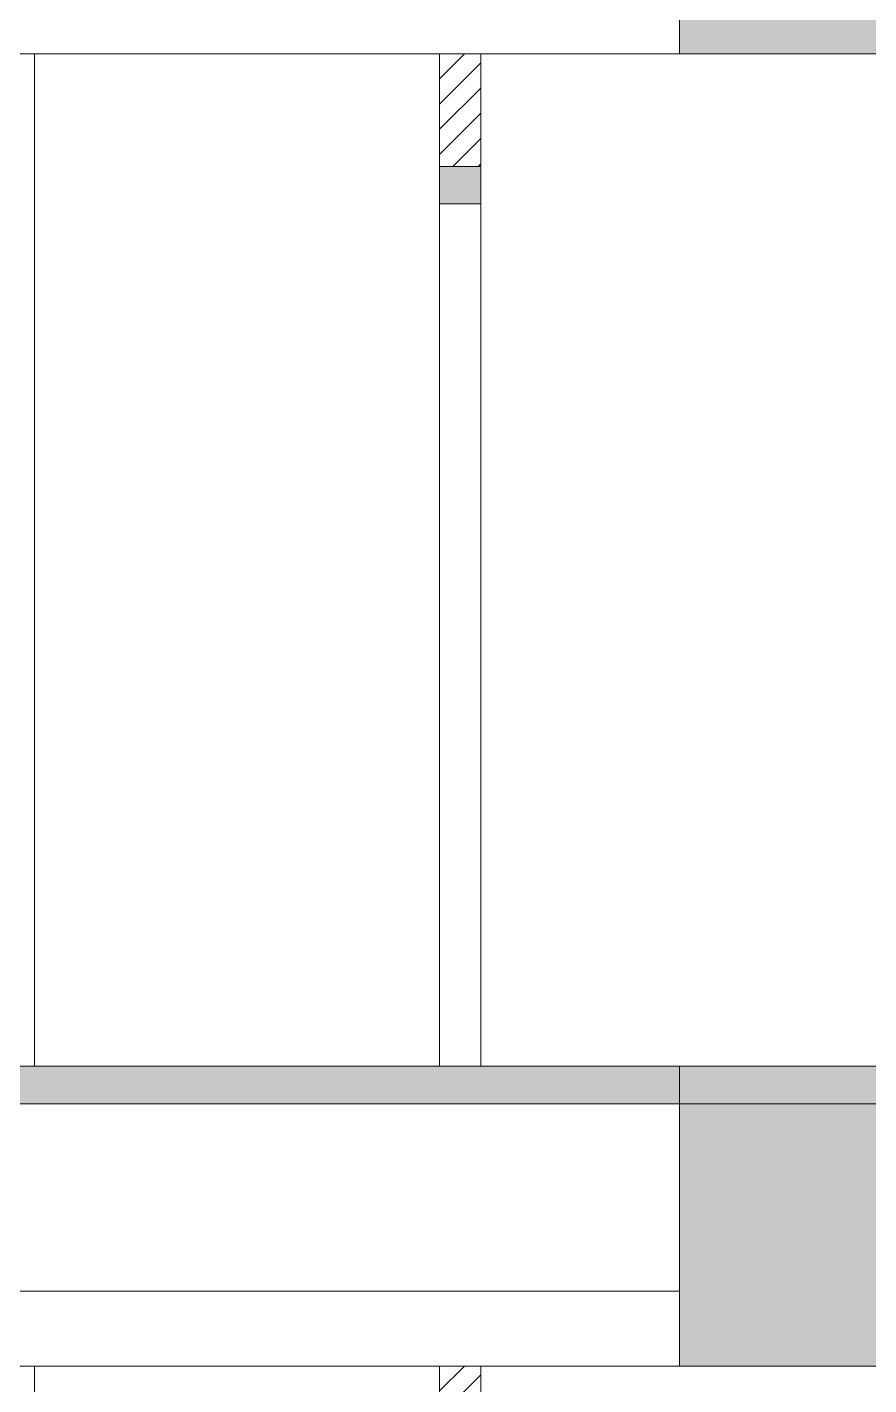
# Model space of a CAD drawing. Header units: millimetres. Extents: x -51 to 151, y -74 to 104.
# Drawn here: x 79.526 to 81.771, y -58.697 to -55.076 of the extents above; entities that cross this region are included whole.
import ezdxf

# ---------------------------------------------------------------- set-up
doc = ezdxf.new("R2010")
doc.units = ezdxf.units.MM
doc.header["$LTSCALE"] = 15

msp = doc.modelspace()

# ---------------------------------------------------------------- hatches: boundary and pattern name
at = {"linetype": 'Continuous', "lineweight": 13}
h = msp.add_hatch(color=256, dxfattribs=at)
h.dxf.hatch_style = 1
h.paths.add_polyline_path([(81.2663, -55.1473), (81.8663, -55.1473), (81.8663, -54.3473), (81.2663, -54.3473)])
at = {"linetype": 'Continuous', "lineweight": 13, "true_color": 0xb64b2b}
h = msp.add_hatch(dxfattribs=at)
h.set_pattern_fill('ANSI31', color=15, scale=0.015)
h.set_pattern_definition([(45, (-640.055973, -56.30791), (-0.0336759605, 0.0336759605), [])])
h.paths.add_polyline_path([(69.4863, -57.0473), (69.2663, -57.0473), (69.2663, -57.8473), (69.4863, -57.8473)])
h.paths.add_polyline_path([(69.4863, -55.1473), (69.2663, -55.1473), (69.2663, -55.3473), (69.3163, -55.3473), (69.4863, -55.3473)])
h.paths.add_polyline_path([(73.0663, -55.1473), (72.9563, -55.1473), (72.9563, -57.8473), (73.0663, -57.8473)])
h.paths.add_polyline_path([(80.7363, -55.1473), (80.6263, -55.1473), (80.6263, -55.4473), (80.7363, -55.4473)])
h.paths.add_polyline_path([(89.5063, -55.1473), (89.3963, -55.1473), (89.3963, -55.4473), (89.5063, -55.4473)])
h.paths.add_polyline_path([(97.1763, -55.1473), (97.0663, -55.1473), (97.0663, -57.8473), (97.1763, -57.8473)])
h.paths.add_polyline_path([(100.8663, -57.0473), (100.8163, -57.0473), (100.6463, -57.0473), (100.6463, -57.8473), (100.8663, -57.8473)])
h.paths.add_polyline_path([(100.8663, -55.1473), (100.6463, -55.1473), (100.6463, -55.3473), (100.8663, -55.3473)])
at = {"linetype": 'Continuous', "lineweight": 13}
h = msp.add_hatch(color=256, dxfattribs=at)
h.dxf.hatch_style = 1
h.paths.add_polyline_path([(80.7363, -55.4473), (80.6263, -55.4473), (80.6263, -55.5473), (80.7363, -55.5473)])
h = msp.add_hatch(color=256, dxfattribs=at)
h.dxf.hatch_style = 1
h.paths.add_polyline_path([(69.2663, -57.8473), (69.2663, -57.9473), (100.8663, -57.9473), (100.8663, -58.0473), (100.8663, -57.8473)])
h = msp.add_hatch(color=256, dxfattribs=at)
h.dxf.hatch_style = 1
h.paths.add_polyline_path([(81.2663, -58.6473), (81.8663, -58.6473), (81.8663, -57.8473), (81.2663, -57.8473)])
at = {"linetype": 'Continuous', "lineweight": 13, "true_color": 0xb64b2b}
h = msp.add_hatch(dxfattribs=at)
h.set_pattern_fill('ANSI31', color=15, scale=0.015)
h.set_pattern_definition([(45, (-640.055973, -59.80791), (-0.0336759605, 0.0336759605), [])])
h.paths.add_polyline_path([(69.4863, -60.5473), (69.2663, -60.5473), (69.2663, -61.3473), (69.4863, -61.3473)])
h.paths.add_polyline_path([(69.4863, -58.6473), (69.2663, -58.6473), (69.2663, -58.8473), (69.3163, -58.8473), (69.4863, -58.8473)])
h.paths.add_polyline_path([(73.0663, -58.6473), (72.9563, -58.6473), (72.9563, -61.3473), (73.0663, -61.3473)])
h.paths.add_polyline_path([(80.7363, -58.6473), (80.6263, -58.6473), (80.6263, -58.9473), (80.7363, -58.9473)])
h.paths.add_polyline_path([(89.5063, -58.6473), (89.3963, -58.6473), (89.3963, -58.9473), (89.5063, -58.9473)])
h.paths.add_polyline_path([(97.1763, -58.6473), (97.0663, -58.6473), (97.0663, -61.3473), (97.1763, -61.3473)])
h.paths.add_polyline_path([(100.8663, -60.5473), (100.8163, -60.5473), (100.6463, -60.5473), (100.6463, -61.3473), (100.8663, -61.3473)])
h.paths.add_polyline_path([(100.8663, -58.6473), (100.6463, -58.6473), (100.6463, -58.8473), (100.8663, -58.8473)])

# ---------------------------------------------------------------- linework, layer by layer
at = {"linetype": 'Continuous', "lineweight": 13}
for points in [[(81.2663, -55.1473), (81.8663, -55.1473), (81.8663, -54.3473), (81.2663, -54.3473)], [(80.6263, -57.8473), (80.7363, -57.8473), (80.7363, -55.1473), (80.6263, -55.1473)], [(80.7363, -55.5473), (80.6263, -55.5473), (80.6263, -55.4473), (80.7363, -55.4473)], [(81.2663, -58.6473), (81.8663, -58.6473), (81.8663, -57.8473), (81.2663, -57.8473)], [(80.6263, -61.3473), (80.7363, -61.3473), (80.7363, -58.6473), (80.6263, -58.6473)]]:
    msp.add_lwpolyline(points, close=True, dxfattribs=at)
for points in [[(75.8663, -55.1473), (81.2663, -55.1473)], [(79.5463, -57.8473), (79.5463, -55.1473)], [(69.2663, -57.8473), (100.8663, -57.8473)], [(100.8663, -57.9473), (69.2663, -57.9473)], [(75.8663, -58.4473), (81.2663, -58.4473)], [(75.8663, -58.6473), (81.2663, -58.6473)], [(79.5463, -61.3473), (79.5463, -58.6473)]]:
    msp.add_lwpolyline(points, dxfattribs=at)

doc.saveas('drawing.dxf')
